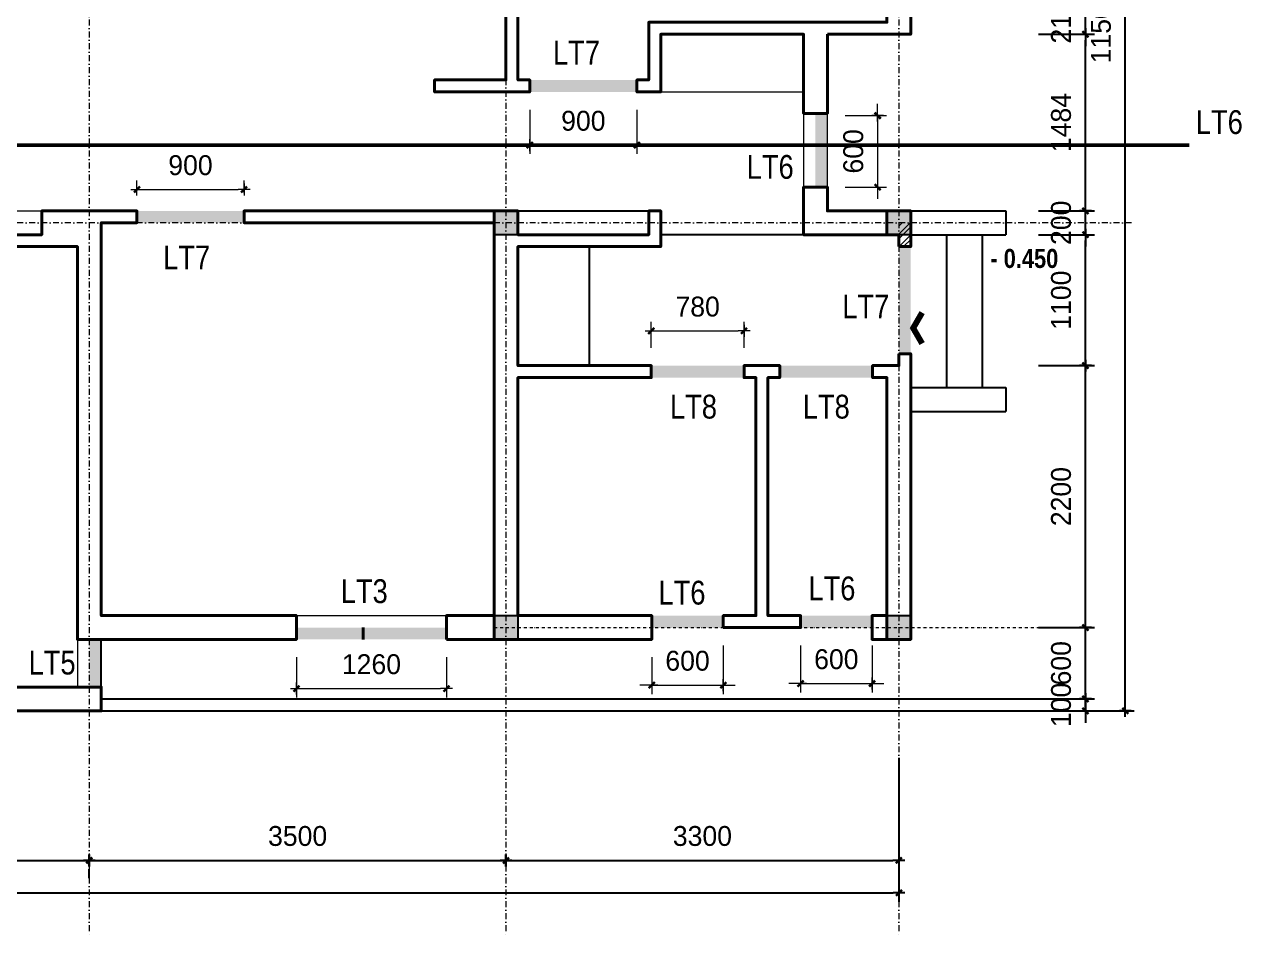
# Model space of a CAD drawing. Header units: millimetres. Extents: x 615730 to 2792744, y 139412 to 597571.
# Drawn here: x 1178904 to 1189128, y 239208 to 246872 of the extents above; entities that cross this region are included whole.
import ezdxf

# ---------------------------------------------------------------- set-up
doc = ezdxf.new("R2010")
doc.units = ezdxf.units.MM
doc.header["$MEASUREMENT"] = 0
doc.header["$PDMODE"] = 34
doc.linetypes.add('DASHDOT', pattern=[1, 0.5, -0.25, 0, -0.25])
doc.linetypes.add('HIDDEN2', pattern=[0.1875, 0.125, -0.0625])
doc.layers.get('0').update_dxf_attribs({"lineweight": 5})
for name, color, linetype in [('2L', 7, 'Continuous'), ('5L', 1, 'Continuous'), ('NET MANH', 252, 'Continuous'), ('VL', 155, 'Continuous')]:
    doc.layers.add(name, color=color, linetype=linetype)
for name, color, linetype, lineweight in [('HATCH', 42, 'Continuous', 5), ('KT', 148, 'Continuous', 18), ('net cat.', 1, 'Continuous', 35), ('NETNGOAITUONG', 1, 'Continuous', 40), ('NTHAY1', 61, 'Continuous', 25), ('TIM TRUC', 149, 'DASHDOT', 9), ('VLIEU', 250, 'Continuous', 9)]:
    doc.layers.add(name, color=color, linetype=linetype, lineweight=lineweight)
doc.styles.add('AVO', font='', dxfattribs={"height": 200})
doc.styles.get("Standard").update_dxf_attribs({"font": ''})
doc.styles.add('VNI-AVO', font='vni-roms.shx')
doc.styles.get('AVO').set_extended_font_data('VNI-Helve-Condense')
doc.styles.get('Standard').set_extended_font_data('VNI-Avo')
doc.dimstyles.new('1-50b', dxfattribs={"dimtxt": 167, "dimasz": 50, "dimexe": 75, "dimexo": 150, "dimgap": 120, "dimtad": 1, "dimdec": 0, "dimzin": 12, "dimtxsty": 'VNI-AVO', "dimblk": ']', "dimcen": 0, "dimdle": 50, "dimclrd": 252, "dimclre": 252, "dimclrt": 2, "dimadec": 0, "dimazin": 0, "dimtfac": 1, "dimtdec": 0, "dimtix": 1, "dimtmove": 2, "dimatfit": 0, "dimldrblk": 'OPEN90', "dimfxl": 1, "dimlwd": -1, "dimlwe": -1, "dimarcsym": 0})

# ---------------------------------------------------------------- blocks, each defined once
blk = doc.blocks.new(']')
for p, q in [((1, 0), (-1, 0)), ((0, 1), (0, -1))]:
    blk.add_line(p, q)
at = {"color": 9, "const_width": 0.4}
blk.add_lwpolyline([(-0.51, -0.51), (0.51, 0.51)], dxfattribs=at)
blk = doc.blocks.new('*D901')
at = {"layer": 'DEFPOINTS', "color": 0, "ltscale": 10, "transparency": 16777216}
for p in [(1175399, 239849), (1179449, 239849), (1179449, 239849)]:
    blk.add_point(p, dxfattribs=at)
at = {"layer": 'VL', "color": 252, "ltscale": 10, "transparency": 16777216}
for p, q in [((1175399, 239699), (1175399, 239774)), ((1175449, 239849), (1179399, 239849)), ((1179449, 239699), (1179449, 239774))]:
    blk.add_line(p, q, dxfattribs=at)
at = {"layer": 'VL', "color": 252, "ltscale": 10, "transparency": 16777216, "xscale": 50, "yscale": 50, "zscale": 50, "rotation": 180}
blk.add_blockref(']', (1175399, 239849), dxfattribs=at)
at = {"layer": 'VL', "color": 252, "ltscale": 10, "transparency": 16777216, "xscale": 50, "yscale": 50, "zscale": 50}
blk.add_blockref(']', (1179449, 239849), dxfattribs=at)
at = {"layer": 'VL', "color": 2, "ltscale": 10, "transparency": 16777216, "insert": (1177424, 240053), "char_height": 167, "attachment_point": 5, "style": 'VNI-AVO'}
blk.add_mtext('4050', dxfattribs=at)
blk = doc.blocks.new('_Open90')
at = {"color": 0, "linetype": 'ByBlock', "lineweight": -2}
for p, q in [((0, 0), (-1, 0)), ((-0.5, 0.5), (0, 0)), ((0, 0), (-0.5, -0.5))]:
    blk.add_line(p, q, dxfattribs=at)
blk = doc.blocks.new('*D902')
at = {"layer": 'DEFPOINTS', "color": 0, "ltscale": 10, "transparency": 16777216}
for p in [(1179449, 239849), (1182949, 239849), (1182949, 239774)]:
    blk.add_point(p, dxfattribs=at)
at = {"layer": 'VL', "color": 252, "ltscale": 10, "transparency": 16777216}
for p, q in [((1179449, 239699), (1179449, 239774)), ((1179499, 239849), (1182899, 239849))]:
    blk.add_line(p, q, dxfattribs=at)
at = {"layer": 'VL', "color": 252, "ltscale": 10, "transparency": 16777216, "xscale": 50, "yscale": 50, "zscale": 50, "rotation": 180}
blk.add_blockref(']', (1179449, 239849), dxfattribs=at)
at = {"layer": 'VL', "color": 252, "ltscale": 10, "transparency": 16777216, "xscale": 50, "yscale": 50, "zscale": 50}
blk.add_blockref(']', (1182949, 239849), dxfattribs=at)
at = {"layer": 'VL', "color": 2, "ltscale": 10, "transparency": 16777216, "insert": (1181199, 240053), "char_height": 167, "attachment_point": 5, "style": 'VNI-AVO'}
blk.add_mtext('3500', dxfattribs=at)
blk = doc.blocks.new('*D903')
at = {"layer": 'DEFPOINTS', "color": 0, "ltscale": 10, "transparency": 16777216}
for p in [(1182949, 239774), (1186249, 239849), (1186249, 239774)]:
    blk.add_point(p, dxfattribs=at)
at = {"layer": 'VL', "color": 252, "ltscale": 10, "transparency": 16777216}
blk.add_line((1182999, 239849), (1186199, 239849), dxfattribs=at)
at = {"layer": 'VL', "color": 252, "ltscale": 10, "transparency": 16777216, "xscale": 50, "yscale": 50, "zscale": 50, "rotation": 180}
blk.add_blockref(']', (1182949, 239849), dxfattribs=at)
at = {"layer": 'VL', "color": 252, "ltscale": 10, "transparency": 16777216, "xscale": 50, "yscale": 50, "zscale": 50}
blk.add_blockref(']', (1186249, 239849), dxfattribs=at)
at = {"layer": 'VL', "color": 2, "ltscale": 10, "transparency": 16777216, "insert": (1184599, 240053), "char_height": 167, "attachment_point": 5, "style": 'VNI-AVO'}
blk.add_mtext('3300', dxfattribs=at)
blk = doc.blocks.new('*D905')
at = {"layer": 'DEFPOINTS', "color": 0, "ltscale": 10, "transparency": 16777216}
for p in [(1165650, 240860), (1186250, 240860), (1186250, 239576)]:
    blk.add_point(p, dxfattribs=at)
at = {"layer": 'VL', "color": 252, "ltscale": 10, "transparency": 16777216}
for p, q in [((1165650, 240710), (1165650, 239501)), ((1186250, 240710), (1186250, 239501)), ((1165700, 239576), (1186200, 239576))]:
    blk.add_line(p, q, dxfattribs=at)
at = {"layer": 'VL', "color": 252, "ltscale": 10, "transparency": 16777216, "xscale": 50, "yscale": 50, "zscale": 50, "rotation": 180}
blk.add_blockref(']', (1165650, 239576), dxfattribs=at)
at = {"layer": 'VL', "color": 252, "ltscale": 10, "transparency": 16777216, "xscale": 50, "yscale": 50, "zscale": 50}
blk.add_blockref(']', (1186250, 239576), dxfattribs=at)
at = {"layer": 'VL', "color": 2, "ltscale": 10, "transparency": 16777216, "insert": (1175950, 239779), "char_height": 167, "attachment_point": 5, "style": 'VNI-AVO'}
blk.add_mtext('20600', dxfattribs=at)
blk = doc.blocks.new('*D920')
at = {"layer": 'DEFPOINTS', "color": 0, "ltscale": 10, "transparency": 16777216}
for p in [(1187272, 241205), (1187272, 241105), (1187816, 241205)]:
    blk.add_point(p, dxfattribs=at)
at = {"layer": 'VL', "color": 252, "ltscale": 10, "transparency": 16777216}
for p, q in [((1187816, 241255), (1187816, 241305)), ((1187422, 241205), (1187891, 241205)), ((1187422, 241105), (1187891, 241105)), ((1187816, 241105), (1187816, 241205)), ((1187816, 241055), (1187816, 241005))]:
    blk.add_line(p, q, dxfattribs=at)
at = {"layer": 'VL', "color": 252, "ltscale": 10, "transparency": 16777216, "xscale": 50, "yscale": 50, "zscale": 50}
for p, rotation in [((1187816, 241205), 270), ((1187816, 241105), 90)]:
    blk.add_blockref(']', p, dxfattribs=dict(at, rotation=rotation))
at = {"layer": 'VL', "color": 2, "ltscale": 10, "transparency": 16777216, "insert": (1187612, 241155), "char_height": 167, "attachment_point": 5, "rotation": 90, "style": 'VNI-AVO'}
blk.add_mtext('100', dxfattribs=at)
blk = doc.blocks.new('*D921')
at = {"layer": 'DEFPOINTS', "color": 0, "ltscale": 10, "transparency": 16777216}
for p in [(1187272, 241805), (1187816, 241805), (1187272, 241205)]:
    blk.add_point(p, dxfattribs=at)
at = {"layer": 'VL', "color": 252, "ltscale": 10, "transparency": 16777216}
for p, q in [((1187816, 241855), (1187816, 241905)), ((1187422, 241805), (1187891, 241805)), ((1187816, 241205), (1187816, 241805)), ((1187422, 241205), (1187891, 241205)), ((1187816, 241155), (1187816, 241105))]:
    blk.add_line(p, q, dxfattribs=at)
at = {"layer": 'VL', "color": 252, "ltscale": 10, "transparency": 16777216, "xscale": 50, "yscale": 50, "zscale": 50}
for p, rotation in [((1187816, 241805), 270), ((1187816, 241205), 90)]:
    blk.add_blockref(']', p, dxfattribs=dict(at, rotation=rotation))
at = {"layer": 'VL', "color": 2, "ltscale": 10, "transparency": 16777216, "insert": (1187612, 241505), "char_height": 167, "attachment_point": 5, "rotation": 90, "style": 'VNI-AVO'}
blk.add_mtext('600', dxfattribs=at)
blk = doc.blocks.new('*D922')
at = {"layer": 'DEFPOINTS', "color": 0, "ltscale": 10, "transparency": 16777216}
for p in [(1187272, 244005), (1187816, 244005), (1187272, 241805)]:
    blk.add_point(p, dxfattribs=at)
at = {"layer": 'VL', "color": 252, "ltscale": 10, "transparency": 16777216}
for p, q in [((1187422, 244005), (1187891, 244005)), ((1187816, 241855), (1187816, 243955)), ((1187422, 241805), (1187891, 241805))]:
    blk.add_line(p, q, dxfattribs=at)
at = {"layer": 'VL', "color": 252, "ltscale": 10, "transparency": 16777216, "xscale": 50, "yscale": 50, "zscale": 50}
for p, rotation in [((1187816, 244005), 90), ((1187816, 241805), 270)]:
    blk.add_blockref(']', p, dxfattribs=dict(at, rotation=rotation))
at = {"layer": 'VL', "color": 2, "ltscale": 10, "transparency": 16777216, "insert": (1187612, 242905), "char_height": 167, "attachment_point": 5, "rotation": 90, "style": 'VNI-AVO'}
blk.add_mtext('2200', dxfattribs=at)
blk = doc.blocks.new('*D923')
at = {"layer": 'DEFPOINTS', "color": 0, "ltscale": 10, "transparency": 16777216}
for p in [(1187272, 245105), (1187816, 245105), (1187272, 244005)]:
    blk.add_point(p, dxfattribs=at)
at = {"layer": 'VL', "color": 252, "ltscale": 10, "transparency": 16777216}
for p, q in [((1187422, 245105), (1187891, 245105)), ((1187816, 244055), (1187816, 245055)), ((1187422, 244005), (1187891, 244005))]:
    blk.add_line(p, q, dxfattribs=at)
at = {"layer": 'VL', "color": 252, "ltscale": 10, "transparency": 16777216, "xscale": 50, "yscale": 50, "zscale": 50}
for p, rotation in [((1187816, 245105), 90), ((1187816, 244005), 270)]:
    blk.add_blockref(']', p, dxfattribs=dict(at, rotation=rotation))
at = {"layer": 'VL', "color": 2, "ltscale": 10, "transparency": 16777216, "insert": (1187612, 244555), "char_height": 167, "attachment_point": 5, "rotation": 90, "style": 'VNI-AVO'}
blk.add_mtext('1100', dxfattribs=at)
blk = doc.blocks.new('*D924')
at = {"layer": 'DEFPOINTS', "color": 0, "ltscale": 10, "transparency": 16777216}
for p in [(1187272, 245305), (1187816, 245305), (1187272, 245105)]:
    blk.add_point(p, dxfattribs=at)
at = {"layer": 'VL', "color": 252, "ltscale": 10, "transparency": 16777216}
for p, q in [((1187816, 245355), (1187816, 245405)), ((1187422, 245305), (1187891, 245305)), ((1187816, 245105), (1187816, 245305)), ((1187422, 245105), (1187891, 245105)), ((1187816, 245055), (1187816, 245005))]:
    blk.add_line(p, q, dxfattribs=at)
at = {"layer": 'VL', "color": 252, "ltscale": 10, "transparency": 16777216, "xscale": 50, "yscale": 50, "zscale": 50}
for p, rotation in [((1187816, 245305), 270), ((1187816, 245105), 90)]:
    blk.add_blockref(']', p, dxfattribs=dict(at, rotation=rotation))
at = {"layer": 'VL', "color": 2, "ltscale": 10, "transparency": 16777216, "insert": (1187612, 245205), "char_height": 167, "attachment_point": 5, "rotation": 90, "style": 'VNI-AVO'}
blk.add_mtext('200', dxfattribs=at)
blk = doc.blocks.new('*D925')
at = {"layer": 'DEFPOINTS', "color": 0, "ltscale": 10, "transparency": 16777216}
for p in [(1187272, 246789), (1187816, 246789), (1187272, 245305)]:
    blk.add_point(p, dxfattribs=at)
at = {"layer": 'VL', "color": 252, "ltscale": 10, "transparency": 16777216}
for p, q in [((1187422, 246789), (1187891, 246789)), ((1187816, 245355), (1187816, 246739)), ((1187422, 245305), (1187891, 245305))]:
    blk.add_line(p, q, dxfattribs=at)
at = {"layer": 'VL', "color": 252, "ltscale": 10, "transparency": 16777216, "xscale": 50, "yscale": 50, "zscale": 50}
for p, rotation in [((1187816, 246789), 90), ((1187816, 245305), 270)]:
    blk.add_blockref(']', p, dxfattribs=dict(at, rotation=rotation))
at = {"layer": 'VL', "color": 2, "ltscale": 10, "transparency": 16777216, "insert": (1187612, 246047), "char_height": 167, "attachment_point": 5, "rotation": 90, "style": 'VNI-AVO'}
blk.add_mtext('1484', dxfattribs=at)
blk = doc.blocks.new('*D926')
at = {"layer": 'DEFPOINTS', "color": 0, "ltscale": 10, "transparency": 16777216}
for p in [(1187272, 247005), (1187816, 247005), (1187272, 246789)]:
    blk.add_point(p, dxfattribs=at)
at = {"layer": 'VL', "color": 252, "ltscale": 10, "transparency": 16777216}
for p, q in [((1187816, 247055), (1187816, 247105)), ((1187422, 247005), (1187891, 247005)), ((1187816, 246789), (1187816, 247005)), ((1187422, 246789), (1187891, 246789)), ((1187816, 246739), (1187816, 246689))]:
    blk.add_line(p, q, dxfattribs=at)
at = {"layer": 'VL', "color": 252, "ltscale": 10, "transparency": 16777216, "xscale": 50, "yscale": 50, "zscale": 50}
for p, rotation in [((1187816, 247005), 270), ((1187816, 246789), 90)]:
    blk.add_blockref(']', p, dxfattribs=dict(at, rotation=rotation))
at = {"layer": 'VL', "color": 2, "ltscale": 10, "transparency": 16777216, "insert": (1187612, 246897), "char_height": 167, "attachment_point": 5, "rotation": 90, "style": 'VNI-AVO'}
blk.add_mtext('216', dxfattribs=at)
blk = doc.blocks.new('*D932')
at = {"layer": 'DEFPOINTS', "color": 0, "ltscale": 10, "transparency": 16777216}
for p in [(1187436, 252605), (1188151, 252605), (1187436, 241105)]:
    blk.add_point(p, dxfattribs=at)
at = {"layer": 'VL', "color": 252, "ltscale": 10, "transparency": 16777216}
for p, q in [((1187586, 252605), (1188226, 252605)), ((1188151, 241155), (1188151, 252555)), ((1187586, 241105), (1188226, 241105))]:
    blk.add_line(p, q, dxfattribs=at)
at = {"layer": 'VL', "color": 252, "ltscale": 10, "transparency": 16777216, "xscale": 50, "yscale": 50, "zscale": 50}
for p, rotation in [((1188151, 252605), 90), ((1188151, 241105), 270)]:
    blk.add_blockref(']', p, dxfattribs=dict(at, rotation=rotation))
at = {"layer": 'VL', "color": 2, "ltscale": 10, "transparency": 16777216, "insert": (1187947, 246855), "char_height": 167, "attachment_point": 5, "rotation": 90, "style": 'VNI-AVO'}
blk.add_mtext('11500', dxfattribs=at)
blk = doc.blocks.new('*D939')
at = {"layer": 'DEFPOINTS', "color": 0, "ltscale": 10, "transparency": 16777216}
for p in [(1180749, 245485), (1179849, 245305), (1180749, 245305)]:
    blk.add_point(p, dxfattribs=at)
at = {"layer": 'KT', "color": 252, "ltscale": 10, "transparency": 16777216}
for p, q in [((1179849, 245455), (1179849, 245560)), ((1180749, 245455), (1180749, 245560)), ((1179899, 245485), (1180699, 245485))]:
    blk.add_line(p, q, dxfattribs=at)
at = {"layer": 'KT', "color": 252, "ltscale": 10, "transparency": 16777216, "xscale": 50, "yscale": 50, "zscale": 50, "rotation": 180}
blk.add_blockref(']', (1179849, 245485), dxfattribs=at)
at = {"layer": 'KT', "color": 252, "ltscale": 10, "transparency": 16777216, "xscale": 50, "yscale": 50, "zscale": 50}
blk.add_blockref(']', (1180749, 245485), dxfattribs=at)
at = {"layer": 'KT', "color": 2, "ltscale": 10, "transparency": 16777216, "insert": (1180299, 245688), "char_height": 167, "attachment_point": 5, "style": 'VNI-AVO'}
blk.add_mtext('900', dxfattribs=at)
blk = doc.blocks.new('*D940')
at = {"layer": 'DEFPOINTS', "color": 0, "ltscale": 10, "transparency": 16777216}
for p in [(1183149, 246305), (1184049, 246305), (1184049, 245858)]:
    blk.add_point(p, dxfattribs=at)
at = {"layer": 'KT', "color": 252, "ltscale": 10, "transparency": 16777216}
for p, q in [((1183149, 246155), (1183149, 245783)), ((1184049, 246155), (1184049, 245783)), ((1183199, 245858), (1183999, 245858))]:
    blk.add_line(p, q, dxfattribs=at)
at = {"layer": 'KT', "color": 252, "ltscale": 10, "transparency": 16777216, "xscale": 50, "yscale": 50, "zscale": 50, "rotation": 180}
blk.add_blockref(']', (1183149, 245858), dxfattribs=at)
at = {"layer": 'KT', "color": 252, "ltscale": 10, "transparency": 16777216, "xscale": 50, "yscale": 50, "zscale": 50}
blk.add_blockref(']', (1184049, 245858), dxfattribs=at)
at = {"layer": 'KT', "color": 2, "ltscale": 10, "transparency": 16777216, "insert": (1183599, 246061), "char_height": 167, "attachment_point": 5, "style": 'VNI-AVO'}
blk.add_mtext('900', dxfattribs=at)
blk = doc.blocks.new('*D941')
at = {"layer": 'DEFPOINTS', "color": 0, "ltscale": 10, "transparency": 16777216}
for p in [(1185649, 246105), (1185649, 245505), (1186071, 245505)]:
    blk.add_point(p, dxfattribs=at)
at = {"layer": 'KT', "color": 252, "ltscale": 10, "transparency": 16777216}
for p, q in [((1186071, 246155), (1186071, 246205)), ((1185799, 246105), (1186146, 246105)), ((1186071, 246105), (1186071, 245505)), ((1185799, 245505), (1186146, 245505)), ((1186071, 245455), (1186071, 245405))]:
    blk.add_line(p, q, dxfattribs=at)
at = {"layer": 'KT', "color": 252, "ltscale": 10, "transparency": 16777216, "xscale": 50, "yscale": 50, "zscale": 50}
for p, rotation in [((1186071, 246105), 270), ((1186071, 245505), 90)]:
    blk.add_blockref(']', p, dxfattribs=dict(at, rotation=rotation))
at = {"layer": 'KT', "color": 2, "ltscale": 10, "transparency": 16777216, "insert": (1185867, 245805), "char_height": 167, "attachment_point": 5, "rotation": 90, "style": 'VNI-AVO'}
blk.add_mtext('600', dxfattribs=at)
blk = doc.blocks.new('*D942')
at = {"layer": 'DEFPOINTS', "color": 0, "ltscale": 10, "transparency": 16777216}
for p in [(1181189, 241705), (1182449, 241705), (1182449, 241292)]:
    blk.add_point(p, dxfattribs=at)
at = {"layer": 'KT', "color": 252, "ltscale": 10, "transparency": 16777216}
for p, q in [((1181189, 241555), (1181189, 241217)), ((1182449, 241555), (1182449, 241217)), ((1181239, 241292), (1182399, 241292))]:
    blk.add_line(p, q, dxfattribs=at)
at = {"layer": 'KT', "color": 252, "ltscale": 10, "transparency": 16777216, "xscale": 50, "yscale": 50, "zscale": 50, "rotation": 180}
blk.add_blockref(']', (1181189, 241292), dxfattribs=at)
at = {"layer": 'KT', "color": 252, "ltscale": 10, "transparency": 16777216, "xscale": 50, "yscale": 50, "zscale": 50}
blk.add_blockref(']', (1182449, 241292), dxfattribs=at)
at = {"layer": 'KT', "color": 2, "ltscale": 10, "transparency": 16777216, "insert": (1181819, 241496), "char_height": 167, "attachment_point": 5, "style": 'VNI-AVO'}
blk.add_mtext('1260', dxfattribs=at)
blk = doc.blocks.new('*D943')
at = {"layer": 'DEFPOINTS', "color": 0, "ltscale": 10, "transparency": 16777216}
for p in [(1184774, 241805), (1184174, 241705), (1184774, 241321)]:
    blk.add_point(p, dxfattribs=at)
at = {"layer": 'KT', "color": 252, "ltscale": 10, "transparency": 16777216}
for p, q in [((1184774, 241655), (1184774, 241246)), ((1184174, 241555), (1184174, 241246)), ((1184124, 241321), (1184074, 241321)), ((1184174, 241321), (1184774, 241321)), ((1184824, 241321), (1184874, 241321))]:
    blk.add_line(p, q, dxfattribs=at)
at = {"layer": 'KT', "color": 252, "ltscale": 10, "transparency": 16777216, "xscale": 50, "yscale": 50, "zscale": 50}
blk.add_blockref(']', (1184174, 241321), dxfattribs=at)
at = {"layer": 'KT', "color": 252, "ltscale": 10, "transparency": 16777216, "xscale": 50, "yscale": 50, "zscale": 50, "rotation": 180}
blk.add_blockref(']', (1184774, 241321), dxfattribs=at)
at = {"layer": 'KT', "color": 2, "ltscale": 10, "transparency": 16777216, "insert": (1184474, 241525), "char_height": 167, "attachment_point": 5, "style": 'VNI-AVO'}
blk.add_mtext('600', dxfattribs=at)
blk = doc.blocks.new('*D944')
at = {"layer": 'DEFPOINTS', "color": 0, "ltscale": 10, "transparency": 16777216}
for p in [(1185424, 241805), (1186024, 241805), (1186024, 241334)]:
    blk.add_point(p, dxfattribs=at)
at = {"layer": 'KT', "color": 252, "ltscale": 10, "transparency": 16777216}
for p, q in [((1185424, 241655), (1185424, 241259)), ((1186024, 241655), (1186024, 241259)), ((1185374, 241334), (1185324, 241334)), ((1185424, 241334), (1186024, 241334)), ((1186074, 241334), (1186124, 241334))]:
    blk.add_line(p, q, dxfattribs=at)
at = {"layer": 'KT', "color": 252, "ltscale": 10, "transparency": 16777216, "xscale": 50, "yscale": 50, "zscale": 50}
blk.add_blockref(']', (1185424, 241334), dxfattribs=at)
at = {"layer": 'KT', "color": 252, "ltscale": 10, "transparency": 16777216, "xscale": 50, "yscale": 50, "zscale": 50, "rotation": 180}
blk.add_blockref(']', (1186024, 241334), dxfattribs=at)
at = {"layer": 'KT', "color": 2, "ltscale": 10, "transparency": 16777216, "insert": (1185724, 241538), "char_height": 167, "attachment_point": 5, "style": 'VNI-AVO'}
blk.add_mtext('600', dxfattribs=at)
blk = doc.blocks.new('*D949')
at = {"layer": 'DEFPOINTS', "color": 0, "ltscale": 10, "transparency": 16777216}
for p in [(1184949, 244297), (1184169, 244005), (1184949, 244005)]:
    blk.add_point(p, dxfattribs=at)
at = {"layer": 'KT', "color": 252, "ltscale": 10, "transparency": 16777216}
for p, q in [((1184169, 244155), (1184169, 244372)), ((1184219, 244297), (1184899, 244297)), ((1184949, 244155), (1184949, 244372))]:
    blk.add_line(p, q, dxfattribs=at)
at = {"layer": 'KT', "color": 252, "ltscale": 10, "transparency": 16777216, "xscale": 50, "yscale": 50, "zscale": 50, "rotation": 180}
blk.add_blockref(']', (1184169, 244297), dxfattribs=at)
at = {"layer": 'KT', "color": 252, "ltscale": 10, "transparency": 16777216, "xscale": 50, "yscale": 50, "zscale": 50}
blk.add_blockref(']', (1184949, 244297), dxfattribs=at)
at = {"layer": 'KT', "color": 2, "ltscale": 10, "transparency": 16777216, "insert": (1184559, 244500), "char_height": 167, "attachment_point": 5, "style": 'VNI-AVO'}
blk.add_mtext('780', dxfattribs=at)

msp = doc.modelspace()

# ---------------------------------------------------------------- hatches: boundary and pattern name
at = {"layer": 'VLIEU', "ltscale": 10}
h = msp.add_hatch(dxfattribs=at)
h.set_pattern_fill('STEEL', color=256, scale=600, style=0)
h.set_pattern_definition([(45, (590091.7, -2446.67), (-53.033009, 53.033009), []), (45, (590091.7, -2409.17), (-53.033009, 53.033009), [])])
h.paths.add_polyline_path([(1186349, 245205.1), (1186249, 245205.1), (1186249, 245005.1), (1186349, 245005.1)])

# ---------------------------------------------------------------- linework, layer by layer
at = {"layer": '5L'}
for points in [[(1184049, 246305.1, -15.9), (1184049, 246405.1, -15.9), (1183149, 246305.1, -15.9), (1183149, 246405.1, -15.9)], [(1185648.8, 246123.8, -15.9), (1185548.8, 246123.8, -15.9), (1185648.8, 245504.8, -15.9), (1185548.8, 245504.8, -15.9)], [(1180749.2, 245205.1, -15.9), (1180749.2, 245305.1, -15.9), (1179849.2, 245205.1, -15.9), (1179849.2, 245305.1, -15.9)], [(1186349, 245005.1, -15.9), (1186249, 245005.1, -15.9), (1186349, 244105.1, -15.9), (1186249, 244105.1, -15.9)], [(1184949, 243905.1, -15.9), (1184949, 244005.1, -15.9), (1184169, 243905.1, -15.9), (1184169, 244005.1, -15.9)], [(1186029, 243905.1, -15.9), (1186029, 244005.1, -15.9), (1185249, 243905.1, -15.9), (1185249, 244005.1, -15.9)], [(1184774, 241805.1, -15.9), (1184774, 241905.1, -15.9), (1184174, 241805.1, -15.9), (1184174, 241905.1, -15.9)], [(1186024, 241805.1, -15.9), (1186024, 241905.1, -15.9), (1185424, 241805.1, -15.9), (1185424, 241905.1, -15.9)], [(1182449, 241705.1, -15.9), (1182449, 241805.1, -15.9), (1181189, 241705.1, -15.9), (1181189, 241805.1, -15.9)], [(1179549.2, 241705.1, -15.9), (1179449.2, 241705.1, -15.9), (1179549.2, 241305.1, -15.9), (1179449.2, 241305.1, -15.9)]]:
    msp.add_trace(points, dxfattribs=at)
at = {"layer": 'HATCH'}
for p, q in [((1184248.6, 246305.1, -15.9), (1185448.8, 246305.1, -15.9)), ((1176948.7, 245305.1, -15.9), (1179049.2, 245305.1, -15.9))]:
    msp.add_line(p, q, dxfattribs=at)
at = {"layer": 'net cat.', "color": 6, "linetype": 'HIDDEN2', "ltscale": 5000}
msp.add_line((1175015.9, 245858, -15.9), (1188687.7, 245858, -15.9), dxfattribs=at)
at = {"layer": 'net cat.', "color": 6, "linetype": 'HIDDEN2', "ltscale": 5000, "const_width": 30, "elevation": -15.9}
msp.add_lwpolyline([(1162853.8, 247605.1), (1175015.9, 247605.1), (1175015.9, 245858), (1188687.7, 245858)], dxfattribs=at)
at = {"layer": 'NET MANH', "elevation": -15.9}
for points in [[(1182849, 245305.1), (1183049, 245305.1), (1183049, 245105.1), (1182849, 245105.1)], [(1186149, 245305.1), (1186349, 245305.1), (1186349, 245105.1), (1186149, 245105.1)], [(1182849, 241905.1), (1183049, 241905.1), (1183049, 241705.1), (1182849, 241705.1)], [(1186149, 241905.1), (1186349, 241905.1), (1186349, 241705.1), (1186149, 241705.1)]]:
    msp.add_lwpolyline(points, close=True, dxfattribs=at)
at = {"layer": 'NET MANH'}
for points in [[(1182849, 245105.1, -15.9), (1183049, 245105.1, -15.9), (1182849, 245305.1, -15.9), (1183049, 245305.1, -15.9)], [(1186149, 245105.1, -15.9), (1186349, 245105.1, -15.9), (1186149, 245305.1, -15.9), (1186349, 245305.1, -15.9)], [(1182849, 241705.1, -15.9), (1183049, 241705.1, -15.9), (1182849, 241905.1, -15.9), (1183049, 241905.1, -15.9)], [(1186149, 241705.1, -15.9), (1186349, 241705.1, -15.9), (1186149, 241905.1, -15.9), (1186349, 241905.1, -15.9)]]:
    msp.add_solid(points, dxfattribs=at)
at = {"layer": 'NETNGOAITUONG'}
for p, q in [((1183149, 246405.1, -15.9), (1183149, 246305.1, -15.9)), ((1182849, 245305.1, -15.9), (1182849, 245105.1, -15.9)), ((1186149, 245305.1, -15.9), (1186149, 245105.1, -15.9)), ((1183049, 243905.1, -15.9), (1183049, 241905.1, -15.9)), ((1182849, 241905.1, -15.9), (1182849, 241705.1, -15.9)), ((1186149, 241905.1, -15.9), (1186149, 241705.1, -15.9)), ((1181749, 241805.1, -15.9), (1181749, 241705.1, -15.9))]:
    msp.add_line(p, q, dxfattribs=at)
at = {"layer": 'NETNGOAITUONG', "elevation": -15.9}
for points in [[(1183049, 250504.9), (1183049, 249804.9), (1183049, 246405.1), (1183149, 246405.1), (1183149, 246305.1), (1182349, 246305.1), (1182349, 246405.1), (1182949, 246405.1), (1182949, 249904.9), (1182949, 250504.9), (1183149, 250504.9)], [(1185648.8, 246789.5), (1185648.8, 246123.8), (1185448.8, 246123.8), (1185448.8, 246789.5), (1184248.6, 246789.5), (1184248.6, 246305.1), (1184049, 246305.1), (1184049, 246405.1), (1184148.6, 246405.1), (1184148.6, 246889.5), (1186149, 246889.5), (1186149, 247005.1), (1186349, 247005.1), (1186349, 246789.5), (1185648.8, 246789.5)], [(1186249, 245005.1), (1186349, 245005.1), (1186349, 245305.1), (1185648.8, 245305.1), (1185648.8, 245504.8), (1185448.8, 245504.8), (1185448.8, 245105.1), (1186249, 245105.1), (1186249, 245005.1)], [(1179349.2, 241705.1), (1179349.2, 241705.1), (1181189, 241705.1), (1181189, 241905.1), (1179549.2, 241905.1), (1179549.2, 245205.1), (1179849.2, 245205.1), (1179849.2, 245305.1), (1179049.2, 245305.1), (1179049.2, 245105.1), (1176948.7, 245105.1), (1176948.7, 245305.1), (1176449.2, 245305.1), (1176449.2, 245205.1), (1176848.7, 245205.1), (1176848.7, 245005.1), (1179349.2, 245005.1), (1179349.2, 241805.1), (1179349.2, 241805.1), (1179349.2, 241705.1), (1179349.2, 241705.1)], [(1182449, 241705.1), (1184174, 241705.1), (1184174, 241705.1), (1184174, 241705.1), (1184174, 241705.1), (1184174, 241705.1), (1184174, 241905.1), (1183249, 241905.1), (1183049, 241905.1), (1183049, 243905.1), (1184169, 243905.1), (1184169, 244005.1), (1183049, 244005.1), (1183049, 245005.1), (1184248.6, 245005.1), (1184248.6, 245305.1), (1184148.6, 245305.1), (1184148.6, 245105.1), (1183049, 245105.1), (1183049, 245305.1), (1180749.2, 245305.1), (1180749.2, 245205.1), (1182849, 245205.1), (1182849, 241905.1), (1182449, 241905.1), (1182449, 241705.1)], [(1179349.2, 241905.1), (1179349.2, 241705.1), (1179349.2, 241705.1), (1181189, 241705.1), (1181189, 241905.1), (1179549.2, 241905.1), (1179549.2, 243455.1), (1179549.2, 243455.1), (1179549.2, 245205.1)], [(1186249, 244105.1), (1186349, 244105.1), (1186349, 241705.1), (1186024, 241705.1), (1186024, 241905.1), (1186149, 241905.1), (1186149, 243905.1), (1186029, 243905.1), (1186029, 244005.1), (1186249, 244005.1), (1186249, 244105.1)], [(1184774, 241805.1), (1185424, 241805.1), (1185424, 241905.1), (1185149, 241905.1), (1185149, 243206.1), (1185149, 243206.1), (1185149, 243905.1), (1185149, 243905.1), (1185149, 243905.1), (1185249, 243905.1), (1185249, 244005.1), (1185049, 244005.1), (1185049, 244005.1), (1184949, 244005.1), (1184949, 243905.1), (1185049, 243905.1), (1185049, 241905.1), (1184774, 241905.1), (1184774, 241805.1)], [(1179349.2, 241705.1), (1179349.2, 241705.1)], [(1176909.2, 241305.1), (1176909.2, 241105.1), (1179549.2, 241105.1), (1179549.2, 241205.1), (1179549.2, 241205.1), (1179549.2, 241305.1), (1176909.2, 241305.1)]]:
    msp.add_lwpolyline(points, dxfattribs=at)
at = {"layer": 'TIM TRUC', "ltscale": 100}
for p, q in [((1179449.2, 253719.7, -15.9), (1179449.2, 239208.3, -15.9)), ((1182949, 253719.7, -15.9), (1182949, 239208.3, -15.9)), ((1186249, 253719.7, -15.9), (1186249, 239208.3, -15.9)), ((1188203.2, 245205.1, -15.9), (1165789.2, 245205.1, -15.9))]:
    msp.add_line(p, q, dxfattribs=at)
at = {"layer": 'TIM TRUC', "ltscale": 50}
msp.add_line((1182849, 241805.1, -15.9), (1187804, 241805.1, -15.9), dxfattribs=at)
at = {"layer": 'VL', "ltscale": 10}
for p, q in [((1183049, 245305.1, -15.9), (1184148.6, 245305.1, -15.9)), ((1186349, 245305.1, -15.9), (1187149, 245305.1, -15.9)), ((1187149, 245305.1, -15.9), (1187149, 245105.1, -15.9)), ((1185448.8, 245105.1, -15.9), (1184248.6, 245105.1, -15.9)), ((1186349, 245105.1, -15.9), (1187149, 245105.1, -15.9)), ((1186649, 245105.1, -15.9), (1186649, 243820.8, -15.9)), ((1186949, 245105.1, -15.9), (1186949, 243820.8, -15.9)), ((1183648.8, 245005.1, -15.9), (1183648.8, 244005.1, -15.9)), ((1186349, 243820.8, -15.9), (1187149, 243820.8, -15.9)), ((1187149, 243820.8, -15.9), (1187149, 243620.8, -15.9)), ((1186349, 243620.8, -15.9), (1187149, 243620.8, -15.9)), ((1179549.2, 241305.1, -15.9), (1179549.2, 241705.1, -15.9)), ((1179549.2, 241205.1, -15.9), (1187439.9, 241205.1, -15.9)), ((1179549.2, 241105.1, -15.9), (1187435.5, 241105.1, -15.9))]:
    msp.add_line(p, q, dxfattribs=at)
at = {"layer": 'VL', "color": 9, "ltscale": 10, "elevation": -15.9}
msp.add_lwpolyline([(1186444.5, 244450.4, 50, 50, 0), (1186369.5, 244320.5, 50, 50, 0), (1186444.5, 244190.6, 50, 50, 0), (1186369.5, 244320.5, 0, 0, 0), (1186956, 244320.5, 0, 0, 0)], format="xyseb", dxfattribs=at)
at = {"layer": 'VLIEU', "ltscale": 10}
for p, q in [((1181189, 241905.1, -15.9), (1182449, 241905.1, -15.9)), ((1179349.2, 241705.1, -15.9), (1179349.2, 241305.1, -15.9))]:
    msp.add_line(p, q, dxfattribs=at)
at = {"layer": 'VLIEU', "ltscale": 10, "elevation": -15.9}
for points in [[(1185648.8, 245305.1), (1185648.8, 246400.8)], [(1185448.8, 246123.8), (1185448.8, 245504.8)]]:
    msp.add_lwpolyline(points, dxfattribs=at)

# ---------------------------------------------------------------- texts
at = {"layer": '2L', "style": 'AVO'}
for s, p in [('LT7', (1183343.7, 246534.3, -15.9)), ('LT6', (1188743.7, 245950.9, -15.9)), ('LT6', (1184971.2, 245574.5, -15.9)), ('LT7', (1180069.8, 244813.8, -15.9)), ('LT7', (1185773.9, 244401.8, -15.9)), ('LT8', (1184326.6, 243560.5, -15.9)), ('LT8', (1185442.1, 243560.5, -15.9)), ('LT6', (1185489.4, 242033.8, -15.9)), ('LT3', (1181561.2, 242010.4, -15.9)), ('LT6', (1184230, 241998, -15.9)), ('LT5', (1178939.2, 241410.4, -15.9))]:
    msp.add_text(s, height=200, dxfattribs=at).set_placement(p)
at = {"layer": 'NTHAY1', "insert": (1187588.2, 244985.6, -15.9), "char_height": 160, "width": 11369.12, "attachment_point": 3}
msp.add_mtext('{\\fVNI-Helve-Condense|b1|i0|c0|p2;- 0.450}', dxfattribs=at)

# ---------------------------------------------------------------- dimensions: what is measured, and where the dimension line sits
at = {"layer": 'KT', "ltscale": 10}
for base, p1, p2, picture, middle in [((1184049, 245858, -15.9), (1183149, 246305.1, -15.9), (1184049, 246305.1, -15.9), '*D940', (1183599, 246061.5, -15.9)), ((1180749.2, 245484.6, -15.9), (1179849.2, 245305.1, -15.9), (1180749.2, 245305.1, -15.9), '*D939', (1180299.2, 245688.1, -15.9)), ((1184949, 244296.8, -15.9), (1184169, 244005.1, -15.9), (1184949, 244005.1, -15.9), '*D949', (1184559, 244500.3, -15.9)), ((1184774, 241321.1, -15.9), (1184174, 241705.1, -15.9), (1184774, 241805.1, -15.9), '*D943', (1184474, 241524.6, -15.9)), ((1186024, 241334.5, -15.9), (1185424, 241805.1, -15.9), (1186024, 241805.1, -15.9), '*D944', (1185724, 241538, -15.9)), ((1182449, 241292, -15.9), (1181189, 241705.1, -15.9), (1182449, 241705.1, -15.9), '*D942', (1181819, 241495.5, -15.9))]:
    dim = msp.add_linear_dim(base=base, p1=p1, p2=p2, dimstyle='1-50b', dxfattribs=at)
    dim.commit()
    dim.dimension.update_dxf_attribs({"geometry": picture, "text_midpoint": middle})
dim = msp.add_linear_dim(base=(1186070.9, 245504.8, -15.9), p1=(1185648.8, 246104.8, -15.9), p2=(1185648.8, 245504.8, -15.9), angle=90, dimstyle='1-50b', dxfattribs=at)
dim.commit()
dim.dimension.update_dxf_attribs({"geometry": '*D941', "text_midpoint": (1185867.4, 245804.8, -15.9)})
at = {"layer": 'VL', "ltscale": 10}
for base, p1, p2, picture, middle in [((1188150.7, 252605.1, -15.9), (1187435.5, 241105.1, -15.9), (1187435.5, 252605.1, -15.9), '*D932', (1187947.2, 246855.1, -15.9)), ((1187815.6, 247005.1, -15.9), (1187272.3, 246789.5, -15.9), (1187272.3, 247005.1, -15.9), '*D926', (1187612.1, 246897.3, -15.9)), ((1187815.6, 246789.5, -15.9), (1187272.3, 245305.1, -15.9), (1187272.3, 246789.5, -15.9), '*D925', (1187612.1, 246047.3, -15.9)), ((1187815.6, 245305.1, -15.9), (1187272.3, 245105.1, -15.9), (1187272.3, 245305.1, -15.9), '*D924', (1187612.1, 245205.1, -15.9)), ((1187815.6, 245105.1, -15.9), (1187272.3, 244005.1, -15.9), (1187272.3, 245105.1, -15.9), '*D923', (1187612.1, 244555.1, -15.9)), ((1187815.6, 244005.1, -15.9), (1187272.3, 241805.1, -15.9), (1187272.3, 244005.1, -15.9), '*D922', (1187612.1, 242905.1, -15.9)), ((1187815.6, 241805.1, -15.9), (1187272.3, 241205.1, -15.9), (1187272.3, 241805.1, -15.9), '*D921', (1187612.1, 241505.1, -15.9)), ((1187815.6, 241205.1, -15.9), (1187272.3, 241105.1, -15.9), (1187272.3, 241205.1, -15.9), '*D920', (1187612.1, 241155.1, -15.9))]:
    dim = msp.add_linear_dim(base=base, p1=p1, p2=p2, angle=90, dimstyle='1-50b', override={"dimfxl": 150, "dimarcsym": 1}, dxfattribs=at)
    dim.commit()
    dim.dimension.update_dxf_attribs({"geometry": picture, "text_midpoint": middle})
for base, p1, p2, picture, middle in [((1186250, 239575.6, -15.9), (1165649.7, 240860.1, -15.9), (1186250, 240860.1, -15.9), '*D905', (1175949.8, 239779.1, -15.9)), ((1179449.2, 239849.3, -15.9), (1175399.2, 239849.3, -15.9), (1179449.2, 239849.3, -15.9), '*D901', (1177424.2, 240052.8, -15.9)), ((1182949, 239849.3, -15.9), (1179449.2, 239849.3, -15.9), (1182949, 239774.3, -15.9), '*D902', (1181199.1, 240052.8, -15.9)), ((1186249, 239849.3, -15.9), (1182949, 239774.3, -15.9), (1186249, 239774.3, -15.9), '*D903', (1184599, 240052.8, -15.9))]:
    dim = msp.add_linear_dim(base=base, p1=p1, p2=p2, dimstyle='1-50b', override={"dimfxl": 150, "dimarcsym": 1}, dxfattribs=at)
    dim.commit()
    dim.dimension.update_dxf_attribs({"geometry": picture, "text_midpoint": middle})

doc.saveas('drawing.dxf')
